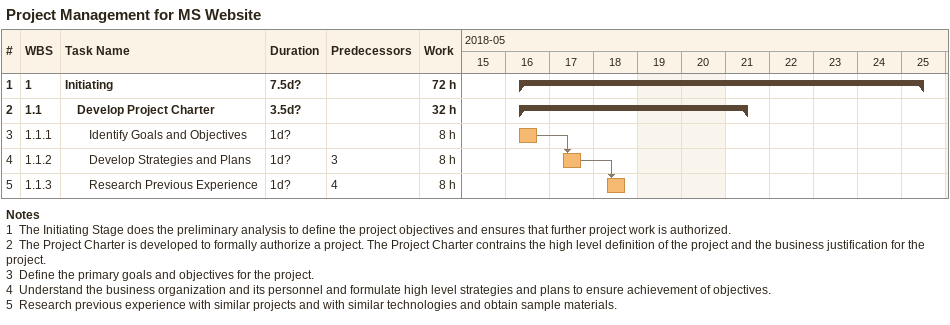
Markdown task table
Project Management for MS Website

| ID | WBS | Task | Duration | Start | Finish | Predecessors | Work (h) |
|---|---|---|---|---|---|---|---|
| 1 | 1 | **Initiating** | 7.5d? | 2018-05-16 | 2018-05-25 |  | 72 |
| 2 | 1.1 | **Develop Project Charter** | 3.5d? | 2018-05-16 | 2018-05-21 |  | 32 |
| 3 | 1.1.1 | Identify Goals and Objectives | 1d? | 2018-05-16 | 2018-05-16 |  | 8 |
| 4 | 1.1.2 | Develop Strategies and Plans | 1d? | 2018-05-17 | 2018-05-17 | 3 | 8 |
| 5 | 1.1.3 | Research Previous Experience | 1d? | 2018-05-18 | 2018-05-18 | 4 | 8 |

Notes
- 1: The Initiating Stage does the preliminary analysis to define the project objectives and ensures that further project work is authorized.
- 2: The Project Charter is developed to formally authorize a project. The Project Charter contrains the high level definition of the project and the business justification for the project.
- 3: Define the primary goals and objectives for the project.
- 4: Understand the business organization and its personnel and formulate high level strategies and plans to ensure achievement of objectives.
- 5: Research previous experience with similar projects and with similar technologies and obtain sample materials.
